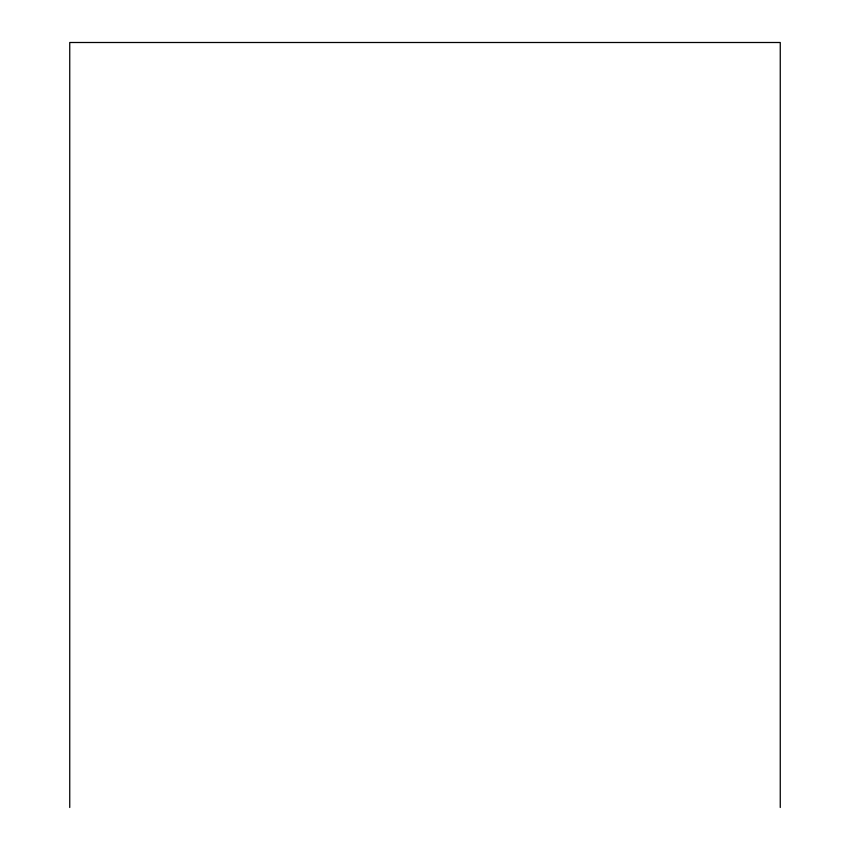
<?xml version="1.0" encoding="UTF-8"?>
<svg xmlns="http://www.w3.org/2000/svg" width="850" height="850" viewBox="0 0 850 850"><rect width="100%" height="100%" fill="white"/><g stroke="black" fill="none" stroke-linecap="round" stroke-linejoin="round"><path stroke-width="1.27" d="M780.258 807.5L780.258 42.5L69.743 42.5L69.743 807.5"/></g></svg>
